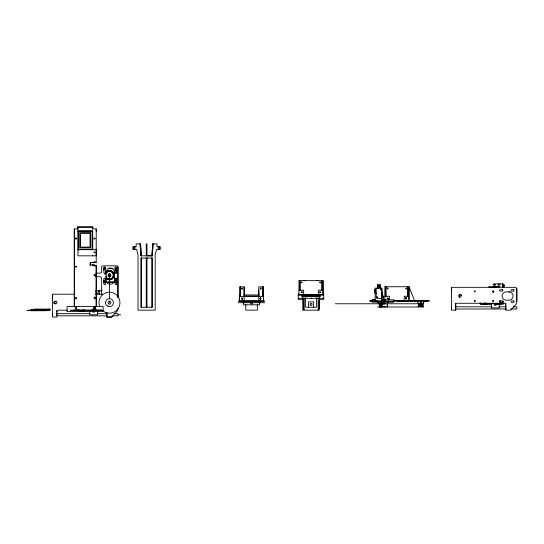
<?xml version="1.0" encoding="UTF-8"?>
<svg xmlns="http://www.w3.org/2000/svg" width="544" height="544" viewBox="0 0 544 544"><rect width="100%" height="100%" fill="white"/><g stroke="black" fill="none" stroke-linecap="round" stroke-linejoin="round"><path stroke-width="0.82" d="M74.589 294.216L52.584 294.216L52.584 317.03L56.855 317.03L56.855 310.155M52.584 315.894L52.584 313.711M106.916 315.86L56.855 315.785M56.855 314.99L56.855 313.657L89.937 313.691M70.686 310.515L70.686 310.155M74.31 306.802L74.31 228.922L77.751 228.922L77.751 227.113L92.779 227.113L92.779 228.922L96.22 228.922L96.22 231.567M77.826 226.97L77.826 229.242L77.826 226.97L92.711 226.97M90.25 262.65L90.243 265.35L90.243 262.65L94.16 262.65L94.16 261.861L94.88 261.861L94.88 262.405L96.22 262.405L96.22 228.922M92.711 249.186L92.711 231.513L77.826 231.513M92.779 228.922L92.779 227.113M96.22 306.775L96.22 265.302L94.88 265.302L94.88 265.846L94.16 265.846L94.16 264.989L90.243 264.989M96.22 306.809L96.22 265.846L94.16 265.846L94.153 264.989L92.779 264.989L92.779 265.35M96.342 293.495L95.832 293.352M99.368 294.216L99.368 290.768M101.653 310.515L101.653 310.155M103.102 310.515L103.102 306.53L67.068 306.53L67.068 311.603L102.381 311.603L103.102 310.515L70.468 310.515M114.716 282.227L104.203 282.227L104.21 281.86A1.448 1.448 0 0 1 103.659 281.751M105.291 268.104L105.291 268.464L103.965 268.117M117.953 308.36L117.531 310.706L111.853 317.03L106.855 317.03L106.855 312.793L106.855 315.901M117.953 297.33L117.953 266.778A0.932 0.932 0 0 0 117.021 265.846L102.728 265.846A1.074 1.074 0 0 0 101.653 266.92L101.653 271.762A1.326 1.326 0 0 1 100.327 273.088L95.792 273.088M158.263 249.308L158.263 246.772M159.419 249.308L159.419 246.772M239.414 300.655L239.414 286.892L244.12 286.892L244.12 296.419M240.428 296.419L240.428 286.892L240.428 296.602M244.12 300.655L244.12 286.892M258.788 296.419L258.788 289.938M259.95 302.709L259.95 301.73L258.917 301.723L258.917 302.709L259.95 302.709L259.95 301.73M262.48 296.419L262.412 286.892M258.788 300.655L258.788 286.892L263.5 286.892L263.493 300.648L238.694 300.648L238.694 302.709L264.221 302.709L264.221 300.642L263.568 300.642M298.942 295.127L298.942 280.643L323.02 280.643L323.027 295.12M299.955 290.17L299.955 280.643L299.955 290.36M303.647 294.406L303.647 290.17L298.942 290.17M302.743 299.363L302.743 310.155L303.831 310.155L303.831 298.275M320.491 295.127L320.491 296.031L301.655 296.031L301.655 295.12M322.007 290.17L322.007 280.643L322.007 290.36M323.02 294.406L323.02 280.643M305.674 298.561L304.008 298.561L304.008 310.155L319.219 310.155L319.219 299.363L323.748 299.363L323.748 294.032L323.095 294.032L323.095 295.12L298.867 295.12L298.867 294.039L298.214 294.039L298.214 299.363L303.831 299.363M384.166 301.199L370.104 301.22L370.104 300.519L375.761 300.512L372.123 300.519M376.217 293.012L375.353 293.012L375.068 289.272L375.068 293.298L376.217 293.298M377.944 288.123L377.937 284.097L378.23 288.123M378.23 285.682L378.23 285.75M379.957 288.123L379.95 284.097L380.242 288.123M384.86 299.683L384.86 286.729L408.945 286.729L414.501 300.478L414.14 300.478M385.873 296.256L385.873 286.729L385.873 296.439M389.565 299.642L389.565 296.256L384.86 296.256M407.925 296.256L407.932 286.729L407.932 296.439M400.472 301.186L400.017 301.192L429.304 301.199L429.304 300.478L408.945 300.485L408.945 286.729L408.945 300.485L393.38 300.485L402.723 300.485M423.395 301.192L427.625 301.192L427.496 300.478M505.702 303.273L505.702 310.155L510.7 310.155L516.385 303.831L516.8 301.478L516.8 289.082A1.748 1.748 0 0 0 515.052 287.334L451.432 287.334L451.432 310.155L455.702 310.155L455.702 303.273L505.702 303.273L505.702 305.64M451.432 309.012L451.432 306.775M484.718 303.45L484.718 304.538L484.718 303.45L503.642 303.45M494.68 286.477L494.68 284.75M494.822 286.62L494.822 284.607M498.216 287.334L498.216 283.886M502.527 287.341L502.527 283.886M502.819 287.341L502.819 283.886M503.683 286.906L503.683 284.322M503.69 285.41L503.69 285.818M375.068 291.278L375.068 290.856M377.944 285.62L377.937 286.076L377.944 285.682M379.95 285.573L379.95 286.076L379.95 285.682M380.242 286.028L380.242 285.682M503.975 285.865L503.975 285.335L503.975 285.756M103.965 282.207L114.716 281.86M152.551 254.334L151.966 255.83L152.667 243.875L157.046 243.875L157.046 246.772L160.358 246.772L160.358 249.308L156.631 249.308L155.183 254.755L155.183 310.155L138.02 310.155L138.02 254.755L136.571 249.308L132.845 249.308L132.845 246.772L136.156 246.772L136.156 243.875L140.536 243.875L141.236 255.83L140.644 254.334M151.966 255.83L152.701 243.875M153.381 243.875L152.17 255.83L146.962 255.83L146.962 243.875L146.241 243.875L146.241 255.83L140.515 255.83M259.957 298.302C261.29 300.9 261.27 296.052 259.957 298.649M319.484 292.06C320.817 294.651 320.797 289.802 319.484 292.4M405.579 297.847L405.579 298.785M260.392 288.191C259.168 289.476 262.201 289.476 260.97 288.191M319.709 282.159L320.212 283.03L320.715 282.159M406.688 288.68C405.77 286.416 405.226 290.476 406.708 288.531M75.453 266.689L76.031 266.111L76.609 266.689M76.609 266.689L76.031 267.267L75.453 266.689M95.098 275.135L94.663 274.373L93.908 274.815L94.343 275.57L95.098 275.128L96.22 276.869M94.908 297.786C93.677 296.942 93.697 299.465 94.908 298.602M94.894 298.608L94.894 297.792M103.571 280.31L104.394 280.779L103.571 281.248M241.801 298.058L241.686 298.792M301.213 292.543L301.328 291.808L302.049 291.7M376.808 297.174C377.788 299.227 378.148 295.773 376.87 297.038M381.371 289.422C380.392 287.368 380.032 290.822 381.31 289.564M388.26 298.479L387.661 297.704L387.131 298.629M388.26 298.309L388.096 298.751M405.409 298.139L405.409 298.486M406.511 298.785L406.511 297.847M380.875 306.993L381.963 302.117L393.502 302.117L393.815 301.39M381.188 306.993L382.276 302.117L381.915 306.993L383.241 302.117M117.531 310.706L117.708 310.155M94.989 308.305L94.989 307.646M302.28 292.543L302.042 291.713M421.518 302.274C419.893 300.281 419.893 304.647 421.518 302.648M499.338 301.145C498.984 303.151 501.745 301.036 499.712 300.859M75.623 238.211C74.752 239.428 77.302 239.414 76.439 238.211M94.092 238.211C93.221 239.428 95.778 239.414 94.914 238.211M103.571 270.021L104.394 269.552L103.571 269.083M319.709 282.159L320.715 282.159M388.178 298.608L387.246 298.731M93.84 308.305L94.989 308.305L96.22 310.155L91.535 310.148L92.419 310.148L94.085 307.401L94.989 307.646M377.203 302.117L379.148 301.75M92.235 249.336L92.235 231.207L92.602 230.84L77.935 230.84L77.935 255.83L96.22 255.83L96.22 249.676L77.935 249.676L78.295 249.308L92.235 249.308L92.602 249.676M75.623 238.218L76.031 238.041M94.092 238.218L94.908 238.218M241.781 298.044L242.814 298.323M405.572 297.847L406.518 297.847M406.518 298.785L405.572 298.785M76.18 298.765C77.717 296.902 73.916 298.228 76.255 298.731C77.37 296.868 74.365 298.275 75.976 298.772M260.392 288.191L260.97 288.191M242.515 298.989L241.801 298.894M302.042 292.74L301.233 292.522M383.833 300.302L384.737 300.098M503.642 303.273L503.642 303.817L499.297 304.538L493.932 303.817L493.932 303.45M115.07 270.096L115.62 269.552L115.07 269.008M115.076 281.323L115.62 280.779L115.076 280.235M76.031 307.36L75.412 307.979L76.031 308.591M76.031 308.598L76.65 307.972L76.031 307.367M387.668 287.953C385.927 289.428 389.375 288.898 387.818 287.973M105.087 273.992A4.529 4.529 0 0 1 109.46 270.633L110.636 270.79A4.529 4.529 0 0 1 113.383 277.426A4.529 4.529 0 0 1 106.264 278.365M115.09 268.512A1.448 1.448 0 0 1 116.164 269.912L116.525 269.899A1.809 1.809 0 0 0 114.94 268.117M244.508 300.648L244.181 301.362M509.98 291.849L505.73 291.897A4.162 4.162 0 0 0 502.132 295.474L502.126 296.562A4.162 4.162 0 0 0 505.702 300.159L508.898 300.193A4.162 4.162 0 0 0 513.067 296.031L512.924 294.95A4.162 4.162 0 0 0 508.898 291.863M83.579 310.515L84.762 310.515M373.674 301.213L378.073 301.206M83.579 311.603L84.762 311.603M303.702 298.268L302.668 298.275L302.668 296.031L302.668 296.392M371.355 300.519L371.844 300.519M372.123 300.519L375.496 300.506L375.129 300.506L375.129 288.123L381.963 288.123L381.963 300.499L384.132 300.492M376.156 301.213L375.217 301.22M371.185 301.226L394.128 301.39L394.128 299.764L381.276 299.764M379.018 302.117L372.184 302.117L372.184 301.206L377.08 301.192M242.311 301.369L242.311 301.73L244.181 301.723L244.181 302.709L243.148 302.709L243.148 301.73L243.148 302.709L244.181 302.709L244.181 301.723M93.146 262.65L94.16 262.65L94.16 261.861L94.88 261.861M92.711 262.65L94.16 262.65M316.506 280.643L318.315 280.643M103.741 282.166A1.809 1.809 0 0 0 104.21 282.227L105.25 282.22M316.9 294.406L318.111 294.406M322.334 294.399L321.966 294.399M381.609 299.771L384.635 299.764M402.825 300.492L404.362 300.485M408.938 300.485L414.378 300.485M240.502 301.369L239.414 301.369L239.414 294.943M258.346 301.362L258.917 301.362L258.917 300.648M78.186 310.148L79.016 310.148L74.31 310.148L85.36 310.148M77.935 230.84L78.295 231.207L92.235 231.207M146.962 255.83L152.687 255.83M146.241 258.101L141.032 258.101L141.032 307.258L152.17 307.258L152.17 258.101L146.962 258.101M94.88 262.405L96.22 262.405M103.741 268.165A1.809 1.809 0 0 1 104.21 268.104L105.828 268.104M105.828 268.464L104.203 268.464A1.448 1.448 0 0 0 103.659 268.573M108.249 268.464L112.288 268.464M109.031 275.162L109.902 275.162M95.894 276.712L100.055 276.712A1.598 1.598 0 0 1 101.653 278.31L101.653 294.216M493.435 283.873L502.826 283.886M502.826 284.322L503.975 284.322L503.975 286.906L502.819 286.906M493.027 284.607L495.196 284.75L493.027 284.75M493.027 286.477L497.073 286.477M488.804 286.613L493.435 286.974M493.027 286.62L499.868 286.613L499.868 283.873M323.02 290.17L318.315 290.17L318.315 294.406M95.69 290.754L102.245 290.768M95.968 291.482L96.342 291.632L95.832 291.632M492.313 291.788L493.891 291.788M95.69 293.495L98.226 293.495L98.226 290.754M95.696 294.216L102.238 294.216M298.935 294.406L323.027 294.399M244.079 294.943L259.345 294.943M381.963 295.596L382.874 296.174L381.963 296.745M244.079 296.031L259.012 296.031M408.938 296.256L404.233 296.256L404.233 300.492M239.414 296.419L263.493 296.419M94.602 298.309L94.969 298.309L94.969 297.14M298.214 298.275L323.748 298.275M316.472 298.561L318.138 298.561M381.276 300.417L383.799 300.417M402.907 300.485L404.036 300.485M416.697 300.478L423.463 300.478M425.544 300.478L428.645 300.478M412.563 301.199L396.991 301.192L397.603 301.192M372.184 301.206L403.9 301.186M404.036 301.186L403.791 301.192M239.34 301.369L263.568 301.369L263.5 286.892M242.311 301.73L260.78 301.73L260.78 301.369M387.294 301.75L393.815 301.75M382.881 303.566L385.41 303.566L385.41 303.926L382.881 303.926M335.362 303.77L379.984 303.77M382.527 303.77L385.07 303.77M386.764 303.77L423.715 303.77M493.932 303.817L503.642 303.817M480.216 302.688L480.216 303.994L481.889 303.994M480.216 303.994L484.935 303.994L484.935 302.396M481.698 304.538L491.524 304.538M494.136 304.538L496.155 304.538M417.921 306.449L423.722 306.449M491.334 306.809L455.702 306.775M498.97 306.809L506.614 306.809M513.407 306.809L516.8 306.809L516.8 308.985L510.857 308.985M377.366 306.993L423.722 306.993M93.677 307.095L95.329 307.095L95.329 308.625M455.702 309.012L506.614 308.985M34.741 309.788L50.089 309.788L50.089 310.155L27.2 310.372L49.654 310.155M67.334 310.155L58.847 310.155A1.992 1.992 0 0 0 56.855 312.147M70.611 310.155L102.116 310.155M83.069 310.332L101.993 310.155M97.573 313.691L106.916 313.691M114.553 313.691L117.953 313.691L117.953 315.86L112.01 315.86M118.143 314.772L120.666 314.772M106.855 317.03L111.853 317.03M105.658 268.104L105.652 268.464L104.23 268.464L104.196 268.104M303.647 280.643L305.456 280.643M311.073 298.268L311.685 298.275M318.437 298.275L319.478 298.275L319.478 296.031L319.478 298.275M414.378 301.186L417.656 301.192M251.546 302.709L252.158 302.709M92.419 310.148L96.22 310.155M76.031 238.048L76.439 238.218M459.619 297.289L459.592 297.282A1.448 1.448 0 0 1 459.075 295.29A1.448 1.448 0 0 1 461.06 294.787M105.25 268.104L105.652 268.464M381.677 288.123L381.963 297.323A1.149 1.149 0 0 1 380.814 298.472L376.21 298.187L376.217 289.272A1.149 1.149 0 0 1 377.366 288.123M241.781 298.914L241.624 298.472M461.57 295.304L461.584 295.324A1.448 1.448 0 0 0 461.36 295.018M384.343 301.893L381.963 292.148L384.207 301.927L385.546 301.621A0.864 0.864 0 0 1 384.275 300.825A0.864 0.864 0 0 1 385.594 300.125M378.597 302.117L379.685 306.993M109.432 270.205L109.487 270.633M139.822 243.875L141.032 255.83M140.536 243.875L141.236 255.83M370.104 300.519L370.104 301.22M505.702 309.019L505.702 307.333M56.855 313.657L56.855 314.038M516.8 288.51L516.8 301.478M503.132 301.09L503.132 302.546M499.297 304.191L499.297 307.897L491.382 307.897L491.382 303.45M498.936 303.45L498.936 303.817M496.25 287.518L489.165 287.518M496.06 304.538L496.06 305.266L494.612 305.266L494.612 304.538M493.435 292.155L493.435 292.516M487.07 303.45L487.07 304.538M486.526 303.273L486.526 303.994M455.702 303.831L455.702 307.163M455.702 308.108L455.702 310.155M451.432 287.334L451.432 291.849M422.96 303.77L423.014 306.449M422.79 303.77L422.742 306.449M422.64 303.77L422.593 306.449M422.572 303.77L422.572 306.449M422.416 303.77L422.389 306.449M422.26 303.77L422.246 306.449M421.96 303.77L422.001 306.449M421.804 303.77L421.797 306.449M421.661 303.77L421.661 306.449M421.233 303.77L421.253 306.449M421.185 303.77L421.185 306.449M420.995 303.77L420.995 306.449M420.852 303.77L420.879 306.449M420.498 303.77L420.498 306.449M420.308 303.77L420.281 306.449M419.846 303.77L419.846 306.449M419.737 303.77L419.737 306.449M419.58 303.77L419.546 306.449M419.302 306.449L419.308 303.77L419.2 306.449M419.166 303.77L419.084 306.449L418.962 303.77M418.914 303.77L418.866 306.449M418.798 303.77L418.798 306.449M418.635 303.77L418.696 306.449M417.928 301.192L417.928 303.77M388.484 299.764L388.484 302.117M387.464 302.117L387.464 306.993M387.131 302.117L387.131 306.993M385.41 306.993L385.41 306.626L382.153 306.626L382.153 306.993M384.329 303.566L384.329 303.926M384.329 306.626L384.329 306.993M383.765 301.206L383.35 299.764M383.241 303.566L383.241 303.926M383.241 306.626L383.241 306.993M380.44 306.993L380.44 302.117L380.018 302.117L380.018 306.993M319.219 300.737L319.219 308.339M318.138 298.275L318.138 310.155M316.486 297.656L316.486 307.258L305.619 307.258L305.619 297.656M313.589 307.258L313.589 301.872L308.516 301.872L308.516 307.258M262.48 286.892L262.48 296.602M260.671 297.568L260.671 299.832M260.603 301.369L242.495 301.369M259.515 301.369L259.515 304.81L243.576 304.81L243.576 301.369M257.339 304.334L257.339 310.155L245.752 310.155L245.752 304.334M242.42 298.2L242.42 299.832M151.966 257.516L151.966 307.605M146.962 257.516L146.962 307.258M146.241 257.516L146.241 307.258M141.236 257.516L141.236 307.605M134.939 246.772L134.939 249.308M133.783 246.772L133.783 249.308M117.953 266.778L117.953 297.616M116.164 269.912L116.164 273.142M116.164 277.991L116.164 280.412A1.448 1.448 0 0 1 115.09 281.812M109.466 275.162L109.466 298.513M109.466 301.016L109.466 302.688M104.21 281.86L104.21 282.227M97.648 311.073L97.648 314.772L89.74 314.772L89.74 310.332M94.602 297.058L94.602 298.67M94.418 311.42L94.418 312.14L92.97 312.14L92.97 311.42M94.16 264.989L94.16 265.846M92.711 264.989L92.711 265.35M92.602 230.84L92.602 250.084M92.602 255.109L92.602 255.83M83.293 309.57L83.293 310.876L78.567 310.876L78.567 309.57M78.295 231.207L78.295 250.158M77.751 227.113L77.751 228.922M74.31 228.922L74.317 306.884M52.584 294.216L52.584 298.731M48.572 309.067L48.572 309.427M46.104 310.372L46.104 310.733L30.75 310.733L30.75 310.372M44.581 310.372L44.581 310.733M36.258 309.067L36.258 309.427M32.273 310.372L32.273 310.733M55.366 303.79A1.448 1.448 0 0 1 56.127 301.097M54.543 301.458A1.904 1.904 0 0 1 54.883 301.09M116.525 280.425A1.809 1.809 0 0 1 114.947 282.207M104.876 273.938A4.746 4.746 0 0 1 111.466 270.864A4.746 4.746 0 0 1 113.349 277.882A4.746 4.746 0 0 1 106.107 278.514M110.248 275.618A0.904 0.904 0 0 1 108.82 275.801A0.904 0.904 0 0 1 109.011 274.38M109.698 274.292A0.904 0.904 0 0 1 110.337 274.931M106.012 273.17A3.985 3.985 0 0 1 112.023 272.109A3.985 3.985 0 0 1 112.023 278.215A3.985 3.985 0 0 1 106.012 277.154M105.788 274.176A3.801 3.801 0 0 1 111.642 272.048A3.801 3.801 0 0 1 111.642 278.276A3.801 3.801 0 0 1 105.788 276.148M99.566 306.19A10.499 10.499 0 0 1 109.704 292.189A10.499 10.499 0 0 1 119.197 306.632A10.499 10.499 0 0 1 102.326 310.386M117.817 295.297A1.748 1.748 0 0 1 117.953 295.963M421.335 302.974A0.728 0.728 0 0 1 420.825 303.185M420.825 301.736A0.728 0.728 0 0 1 421.335 301.94M421.444 302.097A0.687 0.639 -90 0 1 421.444 302.831M420.634 303.164A0.728 0.714 -90 0 1 420.634 301.764M106.196 271.578L106.162 280.119A4.162 4.162 0 0 0 110.323 284.281A4.162 4.162 0 0 0 114.485 280.119L114.451 271.558A4.162 4.162 0 0 0 106.196 271.578M423.613 302.274C423.674 304.783 423.701 300.635 423.626 302.274M93.996 252.232C94.751 254.578 95.826 250.573 93.996 252.232M116.579 272.694L116.552 272.884A0.728 0.728 0 0 1 115.131 272.694L115.131 267.628A0.728 0.728 0 0 1 115.858 266.9A0.728 0.728 0 0 1 116.579 267.628L116.579 272.694M241.665 288.544C242.366 290.748 243.379 286.994 241.665 288.544M301.186 282.295C301.893 284.498 302.899 280.745 301.186 282.295M474.32 291.169C475.028 293.386 476.041 289.612 474.32 291.169M474.286 300.941C475.041 303.294 476.116 299.282 474.286 300.941M492.776 291.169C493.49 293.386 494.496 289.612 492.776 291.169M492.619 300.927C493.435 303.457 494.591 299.139 492.619 300.927M375.448 299.771L372.184 299.785L375.414 299.785M90.787 232.655L79.744 232.655L79.744 247.86L90.787 247.86L90.787 232.655M90.066 233.376L80.464 233.376L80.464 247.139L90.066 247.139L90.066 233.376M513.352 289.694L511.89 289.694A0.728 0.728 0 0 0 511.17 290.414A0.728 0.728 0 0 0 511.89 291.142L513.352 291.142A0.728 0.728 0 0 0 514.08 290.414A0.728 0.728 0 0 0 513.352 289.694M502.221 289.694L500.303 289.694A0.728 0.728 0 0 0 499.576 290.414A0.728 0.728 0 0 0 500.303 291.142L502.221 291.142A0.728 0.728 0 0 0 502.948 290.414A0.728 0.728 0 0 0 502.221 289.694M320.362 295.406L301.784 295.406L301.784 296.126L320.362 296.126L320.362 295.406M513.38 300.92L511.89 300.92A0.728 0.728 0 0 0 511.17 301.641A0.728 0.728 0 0 0 511.89 302.369L513.38 302.369A0.728 0.728 0 0 0 514.107 301.641A0.728 0.728 0 0 0 513.38 300.92M502.221 300.92L500.303 300.92A0.728 0.728 0 0 0 499.576 301.641A0.728 0.728 0 0 0 500.303 302.369L502.221 302.369A0.728 0.728 0 0 0 502.948 301.641A0.728 0.728 0 0 0 502.221 300.92M55.869 301.6L54.781 301.6A1.088 1.088 0 0 0 53.693 302.688A1.088 1.088 0 0 0 54.781 303.77L55.869 303.77A1.088 1.088 0 0 0 56.957 302.688A1.088 1.088 0 0 0 55.869 301.6M50.089 309.067L34.741 309.067L34.741 309.427L50.089 309.427L50.089 309.067M46.104 309.645L30.75 309.645L30.75 310.005L46.104 310.005L46.104 309.645M252.185 302.45L252.001 302.308A0.904 0.904 0 0 0 250.648 303.015A0.904 0.904 0 0 0 251.858 303.94A0.904 0.904 0 0 0 252.185 302.45M421.471 306.449L421.471 303.77L421.437 306.449M420.662 306.449L420.662 303.77L420.634 306.449M420.084 306.449L420.084 303.77L420.05 306.449M116.579 283.92L116.579 278.854A0.728 0.728 0 0 0 115.858 278.127A0.728 0.728 0 0 0 115.131 278.854L115.131 283.92A0.728 0.728 0 0 0 115.858 284.648A0.728 0.728 0 0 0 116.579 283.92M105.352 272.694L105.352 267.628A0.728 0.728 0 0 0 104.632 266.9A0.728 0.728 0 0 0 103.904 267.628L103.904 272.694A0.728 0.728 0 0 0 104.632 273.421A0.728 0.728 0 0 0 105.352 272.694M105.352 283.92L105.352 278.854A0.728 0.728 0 0 0 104.632 278.127A0.728 0.728 0 0 0 103.904 278.854L103.904 283.92A0.728 0.728 0 0 0 104.632 284.648A0.728 0.728 0 0 0 105.352 283.92M108.63 275.998A1.176 1.176 0 0 0 110.602 275.468A1.176 1.176 0 0 0 109.16 274.026A1.176 1.176 0 0 0 108.63 275.998M108.956 275.672A0.728 0.728 0 0 0 110.167 275.352A0.728 0.728 0 0 0 109.283 274.462A0.728 0.728 0 0 0 108.956 275.672M108.501 276.121A1.36 1.36 0 0 0 110.772 275.516A1.36 1.36 0 0 0 109.113 273.85A1.36 1.36 0 0 0 108.501 276.121M108.739 303.926A1.448 1.448 0 0 0 110.908 302.675A1.448 1.448 0 0 0 108.739 301.417A1.448 1.448 0 0 0 108.739 303.926M107.365 306.068A3.985 3.985 0 0 0 113.451 302.818A3.985 3.985 0 0 0 107.59 299.173A3.985 3.985 0 0 0 107.365 306.068M459.592 296.97A1.088 1.088 0 0 0 461.224 296.031A1.088 1.088 0 0 0 459.592 295.086A1.088 1.088 0 0 0 459.592 296.97M310.583 305.191A0.979 0.979 0 0 0 312.052 304.341A0.979 0.979 0 0 0 310.583 303.498A0.979 0.979 0 0 0 310.583 305.191"/></g></svg>
